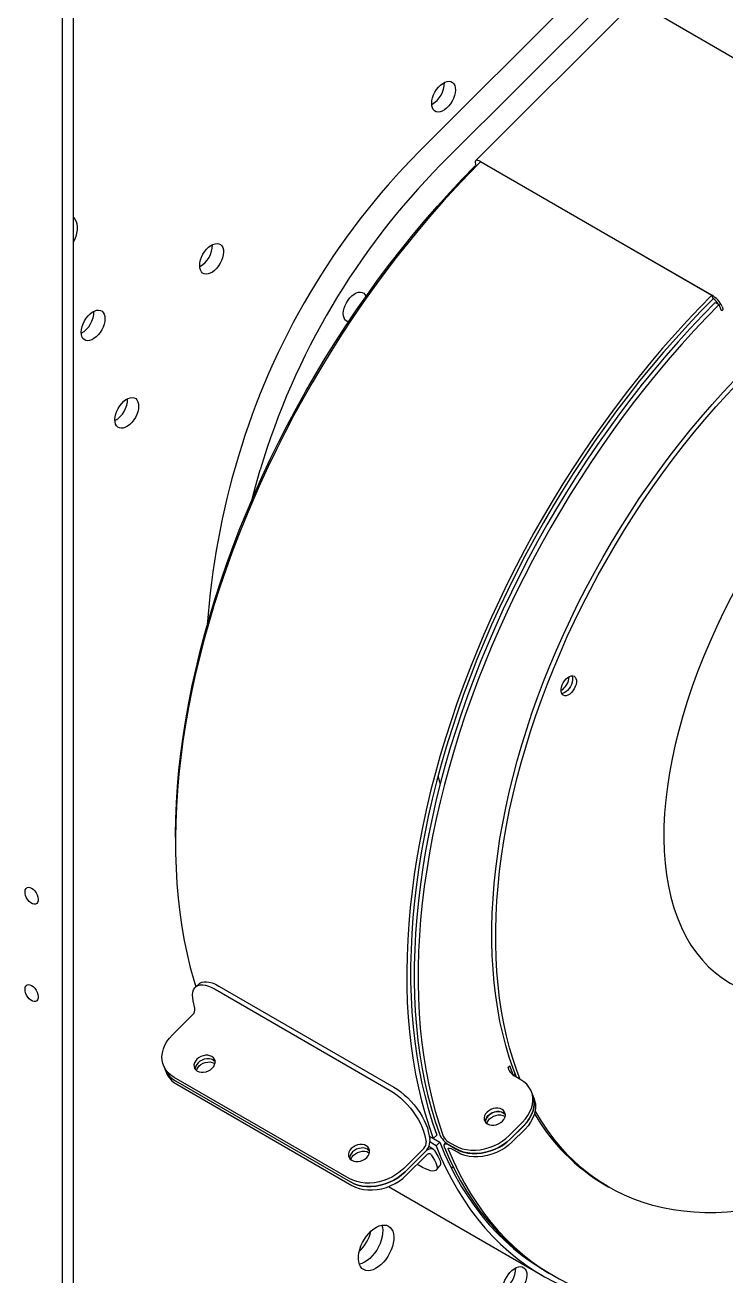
# Model space of a CAD drawing. Header units: millimetres. Extents: x 0 to 55611, y 0 to 32827.
# Drawn here: x 34485 to 34843, y 11760 to 12400 of the extents above; entities that cross this region are included whole.
import ezdxf

# ---------------------------------------------------------------- set-up
doc = ezdxf.new("R2010")
doc.units = ezdxf.units.MM
doc.header["$LTSCALE"] = 10
doc.linetypes.add('SLD-Continua', pattern=[0])
doc.layers.add('EQUIPO', color=30, linetype='SLD-Continua')

msp = doc.modelspace()

# ---------------------------------------------------------------- linework, layer by layer
at = {"layer": 'EQUIPO', "linetype": 'SLD-Continua', "lineweight": 25}
for p, q in [((34509.64, 11734.94), (34509.64, 12738.43)), ((34503.99, 11731.68), (34503.99, 12735.16)), ((34686.19, 12334.83), (34774.76, 12423.19)), ((34697.5, 12328.3), (34786.07, 12416.66)), ((34796.21, 12411.04), (34715.21, 12330.23)), ((34917.01, 12342.35), (34798.78, 12410.6)), ((34717.78, 12329.79), (34836.01, 12261.53)), ((34836.06, 12261.49), (34717.79, 12329.76)), ((34715.27, 12327.22), (34714.84, 12327.47)), ((34715.6, 12327.55), (34715.2, 12328.57)), ((34659.09, 12261.01), (34659.13, 12260.88)), ((34836.74, 12259.73), (34836.06, 12261.49)), ((34837.77, 12257.83), (34839.75, 12256.69)), ((34840.87, 12253.78), (34839.75, 12256.69)), ((34841.26, 12255.8), (34841.71, 12254.62)), ((34574.02, 11909.6), (34572.09, 11907.97)), ((34581.96, 11906.75), (34671.49, 11855.06)), ((34583.89, 11908.37), (34673.42, 11856.69)), ((34571.67, 11896.99), (34570.82, 11900.74)), ((34560.16, 11883.42), (34570.45, 11893.69)), ((34581.48, 11868.93), (34581.9, 11868.65)), ((34555.57, 11867.82), (34556.24, 11866.07)), ((34556.24, 11866.07), (34556.92, 11864.31)), ((34731.79, 11866.82), (34732.63, 11867.66)), ((34732.39, 11865.24), (34731.79, 11866.82)), ((34734.54, 11862.7), (34732.63, 11867.66)), ((34734.59, 11862.66), (34735.41, 11863.48)), ((34738.29, 11860.5), (34734.99, 11862.41)), ((34650.56, 11809.98), (34561.03, 11861.66)), ((34561.7, 11859.9), (34651.23, 11808.22)), ((34562.38, 11858.14), (34651.91, 11806.46)), ((34744.42, 11852.58), (34743.75, 11854.34)), ((34745.08, 11850.88), (34744.41, 11852.63)), ((34732.4, 11832), (34739.15, 11838.74)), ((34739.81, 11837.03), (34733.06, 11830.3)), ((34733.08, 11830.25), (34739.83, 11836.98)), ((34689.09, 11832.47), (34689.94, 11828.72)), ((34691.02, 11834.09), (34691.87, 11830.35)), ((34693.58, 11830.38), (34691.6, 11831.52)), ((34695.44, 11832.22), (34693.58, 11830.38)), ((34693.63, 11830.43), (34696.85, 11828.57)), ((34740.49, 11835.28), (34733.74, 11828.54)), ((34688.72, 11825.41), (34678.43, 11815.15)), ((34689.39, 11823.66), (34679.1, 11813.39)), ((34679.1, 11813.39), (34689.38, 11823.64)), ((34693.48, 11824.96), (34691.21, 11826.27)), ((34695, 11826.7), (34691.9, 11828.49)), ((34694.2, 11824.23), (34695.9, 11821.36)), ((34696.85, 11828.57), (34695, 11826.7)), ((34700.14, 11828.29), (34699.34, 11827.49)), ((34701.23, 11828.74), (34704.53, 11826.83)), ((34705.19, 11825.12), (34701.89, 11827.03)), ((34701.91, 11826.98), (34705.21, 11825.07)), ((34705.87, 11823.37), (34702.57, 11825.27)), ((34660.51, 11823.31), (34660.92, 11823.03)), ((34679.78, 11811.64), (34690.05, 11821.88)), ((34686.29, 11816.58), (34685.31, 11817.15)), ((34692.44, 11822.17), (34694.14, 11819.3)), ((34695.19, 11814.36), (34696.96, 11816.42)), ((34703.89, 11815.74), (34702.64, 11815.66)), ((34670.68, 11805.85), (34749.47, 11760.37)), ((34781.37, 11806.7), (34783.35, 11805.56)), ((34752.72, 11761.65), (34754.7, 11760.51))]:
    msp.add_line(p, q, dxfattribs=at)
at = {"layer": 'EQUIPO', "linetype": 'SLD-Continua', "lineweight": 25, "flags": 128}
for points in [[(34704.53, 12368.7), (34704.82, 12367.61), (34704.9, 12366.36), (34704.77, 12365), (34704.44, 12363.57), (34703.92, 12362.12), (34703.23, 12360.71), (34702.38, 12359.36), (34701.41, 12358.15), (34700.36, 12357.1), (34699.25, 12356.24), (34698.13, 12355.62), (34697.03, 12355.25), (34695.99, 12355.15), (34695.05, 12355.31), (34694.24, 12355.73), (34693.58, 12356.4), (34693.1, 12357.3), (34692.82, 12358.38), (34692.74, 12359.63), (34692.86, 12360.99), (34693.19, 12362.42), (34693.71, 12363.87), (34694.41, 12365.29), (34695.25, 12366.63), (34696.22, 12367.85), (34697.27, 12368.9), (34698.38, 12369.75), (34699.5, 12370.37), (34700.6, 12370.74), (34701.64, 12370.85), (34702.58, 12370.68), (34703.39, 12370.26), (34704.05, 12369.59), (34704.53, 12368.7)], [(34717.79, 12329.76), (34711.38, 12323.24), (34705.04, 12316.55), (34698.78, 12309.69), (34692.6, 12302.68), (34686.51, 12295.51), (34680.52, 12288.19), (34674.62, 12280.74), (34668.83, 12273.14), (34663.15, 12265.42), (34657.58, 12257.58), (34652.13, 12249.62), (34646.8, 12241.55), (34641.6, 12233.38), (34636.53, 12225.11), (34631.6, 12216.76), (34626.8, 12208.32), (34622.15, 12199.81), (34617.65, 12191.23), (34613.3, 12182.59), (34609.11, 12173.9), (34605.07, 12165.16), (34601.2, 12156.38), (34597.49, 12147.57), (34593.95, 12138.74), (34590.58, 12129.89), (34587.39, 12121.04), (34584.37, 12112.18), (34581.54, 12103.33), (34578.88, 12094.49), (34576.41, 12085.67), (34574.13, 12076.88), (34572.03, 12068.12), (34570.12, 12059.41), (34568.41, 12050.75), (34566.88, 12042.14), (34565.56, 12033.6), (34564.42, 12025.13), (34563.49, 12016.74), (34562.75, 12008.44), (34562.2, 12000.22), (34561.86, 11992.11), (34561.71, 11984.11), (34561.77, 11976.21), (34562.02, 11968.44), (34562.47, 11960.79), (34563.11, 11953.28), (34563.96, 11945.9), (34565, 11938.67), (34566.23, 11931.59), (34567.67, 11924.67), (34569.29, 11917.91), (34571.11, 11911.31), (34572.11, 11908)], [(34717.78, 12329.79), (34717.04, 12330.16), (34716.38, 12330.39), (34715.83, 12330.46), (34715.4, 12330.37), (34715.12, 12330.12), (34714.99, 12329.73), (34715.02, 12329.21), (34715.2, 12328.57)], [(34561.71, 11984.38), (34561.72, 11985.8), (34561.85, 11993.89), (34562.19, 12002.09), (34562.74, 12010.39), (34563.49, 12018.79), (34564.44, 12027.27), (34565.59, 12035.84), (34566.95, 12044.48), (34568.5, 12053.19), (34570.26, 12061.95), (34572.21, 12070.77), (34574.36, 12079.63), (34576.7, 12088.52), (34579.23, 12097.45), (34581.95, 12106.39), (34584.86, 12115.34), (34587.95, 12124.3), (34591.23, 12133.26), (34594.68, 12142.2), (34598.31, 12151.12), (34602.11, 12160.02), (34606.08, 12168.89), (34610.22, 12177.71), (34614.52, 12186.48), (34618.98, 12195.19), (34623.6, 12203.84), (34628.36, 12212.42), (34633.27, 12220.91), (34638.33, 12229.32), (34643.52, 12237.63), (34648.85, 12245.84), (34654.3, 12253.95), (34659.88, 12261.93), (34665.58, 12269.79), (34671.39, 12277.53), (34677.31, 12285.12), (34683.34, 12292.58), (34689.46, 12299.88), (34695.68, 12307.02), (34701.99, 12314.01), (34708.37, 12320.82), (34714.84, 12327.47)], [(34509.64, 12301.15), (34510.3, 12300.33), (34510.86, 12299.23)], [(34510.86, 12299.23), (34511.23, 12297.94), (34511.39, 12296.49), (34511.36, 12294.91), (34511.13, 12293.23), (34510.7, 12291.5), (34510.08, 12289.76), (34509.64, 12288.75)], [(34585.9, 12285.81), (34586.19, 12284.72), (34586.27, 12283.47), (34586.14, 12282.11), (34585.81, 12280.69), (34585.29, 12279.24), (34584.6, 12277.82), (34583.75, 12276.48), (34582.79, 12275.26), (34581.73, 12274.21), (34580.63, 12273.36), (34579.5, 12272.74), (34578.41, 12272.37), (34577.37, 12272.26), (34576.43, 12272.42), (34575.61, 12272.84), (34574.95, 12273.51), (34574.48, 12274.41), (34574.19, 12275.5), (34574.11, 12276.74), (34574.24, 12278.1), (34574.57, 12279.53), (34575.09, 12280.98), (34575.78, 12282.4), (34576.63, 12283.74), (34577.59, 12284.96), (34578.65, 12286.01), (34579.75, 12286.86), (34580.88, 12287.48), (34581.97, 12287.85), (34583.01, 12287.96), (34583.95, 12287.8), (34584.77, 12287.37), (34585.42, 12286.7), (34585.9, 12285.81)], [(34650.17, 12247.84), (34649.83, 12247.93), (34649.03, 12248.34), (34648.39, 12249), (34647.92, 12249.87), (34647.64, 12250.93), (34647.56, 12252.15), (34647.69, 12253.48), (34648.01, 12254.88), (34648.52, 12256.29), (34649.2, 12257.68), (34650.02, 12258.99), (34650.96, 12260.18), (34651.99, 12261.2), (34653.08, 12262.04), (34654.17, 12262.64), (34655.25, 12263), (34656.26, 12263.11), (34657.18, 12262.95), (34657.97, 12262.54), (34658.62, 12261.88), (34659.09, 12261.01), (34659.09, 12261.01)], [(34836.06, 12261.49), (34829.65, 12254.97), (34823.31, 12248.28), (34817.05, 12241.42), (34810.87, 12234.41), (34804.78, 12227.24), (34798.78, 12219.92), (34792.89, 12212.46), (34787.1, 12204.87), (34781.41, 12197.15), (34775.85, 12189.31), (34770.39, 12181.35), (34765.07, 12173.28), (34759.87, 12165.11), (34754.8, 12156.84), (34749.86, 12148.48), (34745.07, 12140.05), (34740.42, 12131.53), (34735.92, 12122.95), (34731.57, 12114.32), (34727.37, 12105.62), (34723.34, 12096.88), (34719.47, 12088.11), (34715.76, 12079.3), (34712.22, 12070.47), (34708.85, 12061.62), (34705.66, 12052.76), (34702.64, 12043.9), (34699.8, 12035.05), (34697.15, 12026.21), (34694.68, 12017.39), (34692.39, 12008.6), (34690.3, 11999.85), (34688.39, 11991.14), (34686.67, 11982.47), (34685.15, 11973.87), (34683.82, 11965.33), (34682.69, 11956.86), (34681.75, 11948.47), (34681.01, 11940.16), (34680.47, 11931.95), (34680.13, 11923.84), (34679.98, 11915.83), (34680.03, 11907.94), (34680.28, 11900.17), (34680.73, 11892.52), (34681.38, 11885), (34682.22, 11877.63), (34683.26, 11870.4), (34684.5, 11863.32), (34685.93, 11856.39), (34687.56, 11849.63), (34689.37, 11843.04), (34691.38, 11836.62), (34693.58, 11830.38)], [(34836.74, 12259.73), (34830.26, 12253.14), (34823.86, 12246.38), (34817.53, 12239.44), (34811.3, 12232.34), (34805.15, 12225.09), (34799.11, 12217.68), (34793.16, 12210.13), (34787.33, 12202.44), (34781.6, 12194.62), (34776, 12186.67), (34770.51, 12178.6), (34765.16, 12170.43), (34759.93, 12162.15), (34754.85, 12153.77), (34749.9, 12145.31), (34745.1, 12136.76), (34740.45, 12128.14), (34735.95, 12119.45), (34731.61, 12110.7), (34727.43, 12101.9), (34723.42, 12093.06), (34719.57, 12084.18), (34715.9, 12075.26), (34712.4, 12066.33), (34709.07, 12057.39), (34705.93, 12048.44), (34702.98, 12039.49), (34700.2, 12030.55), (34697.62, 12021.63), (34695.23, 12012.74), (34693.03, 12003.87), (34691.02, 11995.05), (34689.22, 11986.28), (34687.61, 11977.56), (34686.2, 11968.91), (34684.99, 11960.33), (34683.98, 11951.83), (34683.17, 11943.41), (34682.57, 11935.09), (34682.17, 11926.86), (34681.97, 11918.75), (34681.98, 11910.75), (34682.2, 11902.87), (34682.62, 11895.12), (34683.24, 11887.5), (34684.06, 11880.03), (34685.09, 11872.71), (34686.32, 11865.54), (34687.75, 11858.53), (34689.38, 11851.69), (34691.2, 11845.02), (34693.23, 11838.53), (34695.44, 11832.22)], [(34525.29, 12251.76), (34525.57, 12250.67), (34525.65, 12249.42), (34525.53, 12248.06), (34525.2, 12246.63), (34524.68, 12245.18), (34523.98, 12243.76), (34523.14, 12242.42), (34522.17, 12241.21), (34521.12, 12240.15), (34520.01, 12239.3), (34518.89, 12238.68), (34517.79, 12238.31), (34516.75, 12238.21), (34515.81, 12238.37), (34515, 12238.79), (34514.34, 12239.46), (34513.86, 12240.36), (34513.58, 12241.44), (34513.49, 12242.69), (34513.62, 12244.05), (34513.95, 12245.48), (34514.47, 12246.93), (34515.17, 12248.35), (34516.01, 12249.69), (34516.98, 12250.9), (34518.03, 12251.96), (34519.14, 12252.81), (34520.26, 12253.43), (34521.36, 12253.8), (34522.4, 12253.91), (34523.34, 12253.74), (34524.15, 12253.32), (34524.81, 12252.65), (34525.29, 12251.76)], [(34837.77, 12257.83), (34831.34, 12251.27), (34825, 12244.53), (34818.73, 12237.63), (34812.55, 12230.57), (34806.46, 12223.35), (34800.46, 12215.98), (34794.57, 12208.47), (34788.78, 12200.83), (34783.11, 12193.06), (34777.55, 12185.16), (34772.11, 12177.15), (34766.8, 12169.03), (34761.62, 12160.8), (34756.57, 12152.49), (34751.67, 12144.08), (34746.9, 12135.59), (34742.29, 12127.03), (34737.82, 12118.41), (34733.51, 12109.72), (34729.36, 12100.99), (34725.37, 12092.21), (34721.55, 12083.39), (34717.89, 12074.55), (34714.41, 12065.68), (34711.1, 12056.8), (34707.97, 12047.91), (34705.03, 12039.03), (34702.26, 12030.16), (34699.68, 12021.3), (34697.29, 12012.47), (34695.09, 12003.66), (34693.08, 11994.9), (34691.26, 11986.19), (34689.64, 11977.53), (34688.21, 11968.93), (34686.98, 11960.4), (34685.96, 11951.95), (34685.13, 11943.58), (34684.5, 11935.3), (34684.07, 11927.12), (34683.84, 11919.04), (34683.81, 11911.08), (34683.99, 11903.24), (34684.36, 11895.52), (34684.94, 11887.93), (34685.72, 11880.48), (34686.69, 11873.18), (34687.87, 11866.02), (34689.24, 11859.03), (34690.81, 11852.2), (34692.58, 11845.54), (34694.54, 11839.05), (34696.69, 11832.74)], [(34839.75, 12256.69), (34833.32, 12250.13), (34826.98, 12243.39), (34820.71, 12236.49), (34814.53, 12229.43), (34808.44, 12222.21), (34802.44, 12214.84), (34796.55, 12207.33), (34790.76, 12199.69), (34785.09, 12191.91), (34779.53, 12184.02), (34774.09, 12176.01), (34768.78, 12167.88), (34763.6, 12159.66), (34758.55, 12151.34), (34753.65, 12142.94), (34748.88, 12134.45), (34744.27, 12125.89), (34739.8, 12117.26), (34735.49, 12108.58), (34731.34, 12099.84), (34727.35, 12091.06), (34723.53, 12082.25), (34719.87, 12073.4), (34716.39, 12064.54), (34713.08, 12055.66), (34709.95, 12046.77), (34707.01, 12037.89), (34704.24, 12029.01), (34701.66, 12020.16), (34699.27, 12011.32), (34697.07, 12002.52), (34695.06, 11993.76), (34693.24, 11985.04), (34691.62, 11976.38), (34690.19, 11967.79), (34688.96, 11959.26), (34687.94, 11950.8), (34687.11, 11942.43), (34686.48, 11934.16), (34686.05, 11925.98), (34685.82, 11917.9), (34685.79, 11909.94), (34685.97, 11902.09), (34686.34, 11894.37), (34686.92, 11886.79), (34687.7, 11879.34), (34688.67, 11872.03), (34689.85, 11864.88), (34691.22, 11857.89), (34692.79, 11851.05), (34694.56, 11844.39), (34696.52, 11837.9), (34698.67, 11831.6)], [(34841.71, 12254.62), (34841.74, 12254.44), (34841.7, 12254.22), (34841.59, 12254), (34841.44, 12253.8), (34841.27, 12253.67), (34841.1, 12253.62), (34840.96, 12253.66), (34840.87, 12253.78)], [(34736.08, 11861.78), (34734.36, 11866.28), (34732.41, 11872.03), (34730.64, 11877.96), (34729.06, 11884.06), (34727.68, 11890.32), (34726.5, 11896.74), (34725.51, 11903.32), (34724.71, 11910.04), (34724.12, 11916.91), (34723.72, 11923.9), (34723.52, 11931.02), (34723.52, 11938.26), (34723.72, 11945.61), (34724.12, 11953.07), (34724.71, 11960.62), (34725.51, 11968.26), (34726.5, 11975.98), (34727.68, 11983.77), (34729.06, 11991.63), (34730.64, 11999.54), (34732.41, 12007.51), (34734.36, 12015.52), (34736.51, 12023.56), (34738.84, 12031.62), (34741.35, 12039.71), (34744.04, 12047.8), (34746.92, 12055.89), (34749.96, 12063.98), (34753.18, 12072.05), (34756.57, 12080.09), (34760.13, 12088.11), (34763.85, 12096.09), (34767.72, 12104.01), (34771.75, 12111.88), (34775.93, 12119.69), (34780.26, 12127.43), (34784.73, 12135.09), (34789.33, 12142.66), (34794.07, 12150.13), (34798.93, 12157.51), (34803.92, 12164.77), (34809.03, 12171.92), (34814.25, 12178.94), (34819.58, 12185.83), (34825.01, 12192.59), (34830.53, 12199.2), (34836.15, 12205.65), (34841.85, 12211.95), (34847.63, 12218.09), (34853.49, 12224.05)], [(34738.06, 11860.64), (34736.34, 11865.14), (34734.39, 11870.89), (34732.62, 11876.81), (34731.04, 11882.91), (34729.66, 11889.18), (34728.48, 11895.6), (34727.49, 11902.18), (34726.69, 11908.9), (34726.1, 11915.76), (34725.7, 11922.76), (34725.5, 11929.88), (34725.5, 11937.12), (34725.7, 11944.47), (34726.1, 11951.92), (34726.69, 11959.47), (34727.49, 11967.11), (34728.48, 11974.83), (34729.66, 11982.63), (34731.04, 11990.49), (34732.62, 11998.4), (34734.39, 12006.37), (34736.34, 12014.37), (34738.49, 12022.41), (34740.82, 12030.48), (34743.33, 12038.56), (34746.02, 12046.66), (34748.9, 12054.75), (34751.94, 12062.83), (34755.16, 12070.9), (34758.55, 12078.95), (34762.11, 12086.97), (34765.83, 12094.94), (34769.7, 12102.87), (34773.73, 12110.74), (34777.91, 12118.55), (34782.24, 12126.29), (34786.71, 12133.94), (34791.31, 12141.52), (34796.05, 12148.99), (34800.91, 12156.36), (34805.9, 12163.63), (34811.01, 12170.78), (34816.23, 12177.8), (34821.56, 12184.69), (34826.99, 12191.45), (34832.51, 12198.05), (34838.13, 12204.51), (34843.83, 12210.81), (34849.61, 12216.95), (34855.47, 12222.91)], [(34542.51, 12207.07), (34542.79, 12205.98), (34542.87, 12204.73), (34542.75, 12203.37), (34542.42, 12201.94), (34541.9, 12200.49), (34541.2, 12199.07), (34540.36, 12197.73), (34539.39, 12196.52), (34538.34, 12195.46), (34537.23, 12194.61), (34536.11, 12193.99), (34535.01, 12193.62), (34533.97, 12193.52), (34533.03, 12193.68), (34532.22, 12194.1), (34531.56, 12194.77), (34531.08, 12195.66), (34530.79, 12196.75), (34530.71, 12198), (34530.84, 12199.36), (34531.17, 12200.79), (34531.69, 12202.24), (34532.38, 12203.66), (34533.23, 12205), (34534.2, 12206.21), (34535.25, 12207.27), (34536.36, 12208.12), (34537.48, 12208.74), (34538.58, 12209.11), (34539.62, 12209.21), (34540.56, 12209.05), (34541.37, 12208.63), (34542.03, 12207.96), (34542.51, 12207.07)], [(34600.94, 12157.33), (34602.61, 12163.64), (34605.05, 12172.22)], [(34766.55, 12065.57), (34766.76, 12064.7), (34766.77, 12063.68), (34766.59, 12062.57), (34766.21, 12061.43), (34765.67, 12060.3), (34764.98, 12059.26), (34764.19, 12058.35), (34763.32, 12057.61), (34762.44, 12057.08), (34761.57, 12056.8), (34760.77, 12056.77), (34760.07, 12056.99), (34759.51, 12057.46), (34759.11, 12058.15), (34758.9, 12059.02), (34758.89, 12060.04), (34759.08, 12061.15), (34759.45, 12062.29), (34760, 12063.42), (34760.68, 12064.46), (34761.48, 12065.38), (34762.34, 12066.11), (34763.23, 12066.64), (34764.09, 12066.92), (34764.9, 12066.95), (34765.6, 12066.73), (34766.16, 12066.26), (34766.55, 12065.57)], [(34764.46, 12066.97), (34764.57, 12066.72), (34764.78, 12065.84), (34764.79, 12064.82), (34764.61, 12063.71), (34764.23, 12062.57), (34763.69, 12061.45), (34763, 12060.4), (34762.21, 12059.49), (34761.34, 12058.75), (34760.46, 12058.23), (34759.59, 12057.94), (34759.22, 12057.9)], [(34697.15, 12011.92), (34696.71, 12013.33), (34696.01, 12015.7)], [(34488.15, 11958.45), (34488.99, 11957.84), (34489.78, 11957.02), (34490.47, 11956.05), (34491.01, 11954.98), (34491.37, 11953.88), (34491.53, 11952.82), (34491.48, 11951.87), (34491.22, 11951.09), (34490.76, 11950.52), (34490.14, 11950.21), (34489.4, 11950.17), (34488.57, 11950.4), (34487.72, 11950.89), (34486.9, 11951.61), (34486.15, 11952.51), (34485.53, 11953.54), (34485.07, 11954.64), (34484.81, 11955.72), (34484.76, 11956.73), (34484.92, 11957.61), (34485.28, 11958.29), (34485.82, 11958.73), (34486.51, 11958.91), (34487.3, 11958.82), (34488.15, 11958.45)], [(34488.15, 11908.68), (34488.99, 11908.07), (34489.78, 11907.25), (34490.47, 11906.27), (34491.01, 11905.2), (34491.37, 11904.1), (34491.53, 11903.05), (34491.48, 11902.1), (34491.22, 11901.31), (34490.76, 11900.75), (34490.14, 11900.43), (34489.4, 11900.39), (34488.57, 11900.62), (34487.72, 11901.11), (34486.9, 11901.83), (34486.15, 11902.74), (34485.53, 11903.77), (34485.07, 11904.86), (34484.81, 11905.95), (34484.76, 11906.96), (34484.92, 11907.83), (34485.28, 11908.51), (34485.82, 11908.96), (34486.51, 11909.14), (34487.3, 11909.04), (34488.15, 11908.68)], [(34570.82, 11900.74), (34570.54, 11902.4), (34570.47, 11903.92), (34570.61, 11905.27), (34570.97, 11906.43), (34571.53, 11907.39), (34572.29, 11908.14), (34573.25, 11908.65), (34574.37, 11908.93), (34575.65, 11908.96), (34577.08, 11908.76), (34578.62, 11908.31), (34580.25, 11907.64), (34581.96, 11906.75)], [(34574.02, 11909.6), (34574.22, 11909.76), (34575.17, 11910.28), (34576.3, 11910.55), (34577.58, 11910.59), (34579, 11910.39), (34580.54, 11909.94), (34582.18, 11909.27), (34583.89, 11908.37)], [(34561.03, 11861.66), (34559.39, 11862.76), (34557.98, 11864.04), (34556.81, 11865.48), (34555.9, 11867.06), (34555.25, 11868.76), (34554.89, 11870.55), (34554.82, 11872.41), (34555.03, 11874.3), (34555.53, 11876.21), (34556.31, 11878.11), (34557.35, 11879.96), (34558.64, 11881.74), (34560.16, 11883.42)], [(34580.29, 11872.35), (34579.32, 11872.76), (34578.2, 11872.97), (34577.01, 11872.96), (34575.79, 11872.74), (34574.62, 11872.31), (34573.54, 11871.69), (34572.61, 11870.92), (34571.88, 11870.04), (34571.39, 11869.08), (34571.15, 11868.11), (34571.19, 11867.16), (34571.5, 11866.28), (34572.06, 11865.53), (34572.85, 11864.92), (34573.82, 11864.51), (34574.93, 11864.3), (34576.13, 11864.31), (34577.34, 11864.53), (34578.52, 11864.97), (34579.6, 11865.58), (34580.53, 11866.35), (34581.26, 11867.23), (34581.75, 11868.19), (34581.98, 11869.16), (34581.95, 11870.11), (34581.64, 11870.99), (34581.08, 11871.75), (34580.29, 11872.35)], [(34580.97, 11870.59), (34579.99, 11871.01), (34578.88, 11871.21), (34577.69, 11871.21), (34576.47, 11870.98), (34575.29, 11870.55), (34574.21, 11869.93), (34573.29, 11869.16), (34572.56, 11868.28), (34572.06, 11867.33), (34571.83, 11866.35), (34571.82, 11865.8)], [(34572.43, 11865.2), (34572.58, 11865.66), (34573.07, 11866.62), (34573.8, 11867.5), (34574.73, 11868.27), (34575.81, 11868.89), (34576.98, 11869.32), (34578.2, 11869.54), (34579.39, 11869.55), (34580.51, 11869.34), (34581.48, 11868.93)], [(34580.88, 11870.64), (34581.59, 11870.08), (34582, 11869.58)], [(34582, 11869.72), (34581.75, 11869.99), (34580.97, 11870.59)], [(34990.61, 11872.16), (34984.69, 11866.37), (34978.7, 11860.77), (34972.66, 11855.35), (34966.57, 11850.13), (34960.43, 11845.1), (34954.26, 11840.28), (34948.05, 11835.67), (34941.82, 11831.27), (34935.57, 11827.09), (34929.31, 11823.13), (34923.04, 11819.39), (34916.77, 11815.89), (34910.51, 11812.62), (34904.26, 11809.59), (34898.03, 11806.79), (34891.83, 11804.24), (34885.65, 11801.93), (34879.52, 11799.87), (34873.42, 11798.06), (34867.38, 11796.5), (34861.39, 11795.2), (34855.47, 11794.14), (34849.61, 11793.35), (34843.83, 11792.81), (34838.13, 11792.52), (34832.51, 11792.49), (34826.99, 11792.72), (34821.56, 11793.21), (34816.23, 11793.95), (34811.01, 11794.95), (34805.9, 11796.2), (34800.91, 11797.7), (34796.05, 11799.46), (34791.31, 11801.46), (34786.71, 11803.72), (34782.24, 11806.22), (34777.91, 11808.96), (34773.73, 11811.94), (34769.7, 11815.16), (34765.83, 11818.61), (34762.11, 11822.3), (34758.55, 11826.21), (34755.16, 11830.34), (34751.94, 11834.69), (34748.9, 11839.26), (34746.02, 11844.04), (34745.66, 11844.67)], [(34673.42, 11856.69), (34675.17, 11855.58), (34676.95, 11854.29), (34678.72, 11852.82), (34680.47, 11851.2), (34682.15, 11849.45), (34683.76, 11847.59), (34685.26, 11845.66), (34686.64, 11843.69), (34687.87, 11841.69), (34688.94, 11839.7), (34689.83, 11837.76), (34690.53, 11835.88), (34691.02, 11834.09)], [(34739.15, 11838.74), (34740.68, 11840.42), (34741.97, 11842.2), (34743.01, 11844.05), (34743.78, 11845.95), (34744.28, 11847.86), (34744.49, 11849.76), (34744.42, 11851.62), (34744.06, 11853.41), (34743.42, 11855.11), (34742.51, 11856.69), (34741.33, 11858.13), (34739.92, 11859.41), (34738.29, 11860.5)], [(34671.49, 11855.06), (34673.25, 11853.96), (34675.02, 11852.66), (34676.8, 11851.19), (34678.54, 11849.57), (34680.22, 11847.82), (34681.83, 11845.96), (34683.33, 11844.03), (34684.71, 11842.06), (34685.94, 11840.06), (34687.01, 11838.08), (34687.9, 11836.13), (34688.6, 11834.25), (34689.09, 11832.47)], [(34744.41, 11852.63), (34744.72, 11851.7), (34745.08, 11849.91), (34745.15, 11848.05), (34744.94, 11846.15), (34744.44, 11844.24), (34743.67, 11842.35), (34742.63, 11840.5), (34741.33, 11838.72), (34739.81, 11837.03)], [(34739.83, 11836.98), (34741.35, 11838.67), (34742.65, 11840.45), (34743.69, 11842.3), (34744.46, 11844.19), (34744.96, 11846.1), (34745.17, 11848), (34745.1, 11849.86), (34744.74, 11851.65), (34744.42, 11852.58)], [(34745.08, 11850.88), (34745.4, 11849.94), (34745.76, 11848.15), (34745.83, 11846.29), (34745.62, 11844.4), (34745.12, 11842.48), (34744.34, 11840.59), (34743.3, 11838.74), (34742.01, 11836.96), (34740.49, 11835.28)], [(34721.28, 11837.88), (34722.26, 11837.47), (34723.37, 11837.26), (34724.56, 11837.27), (34725.78, 11837.49), (34726.96, 11837.92), (34728.04, 11838.54), (34728.96, 11839.31), (34729.69, 11840.19), (34730.19, 11841.14), (34730.42, 11842.12), (34730.38, 11843.07), (34730.07, 11843.95), (34729.51, 11844.7), (34728.72, 11845.3), (34727.75, 11845.72), (34726.64, 11845.93), (34725.44, 11845.92), (34724.23, 11845.69), (34723.05, 11845.26), (34721.97, 11844.65), (34721.04, 11843.88), (34720.31, 11843), (34719.82, 11842.04), (34719.59, 11841.07), (34719.62, 11840.12), (34719.93, 11839.24), (34720.49, 11838.48), (34721.28, 11837.88)], [(34720.24, 11838.78), (34720.24, 11839.36), (34720.48, 11840.34), (34720.97, 11841.29), (34721.7, 11842.17), (34722.63, 11842.94), (34723.71, 11843.56), (34724.88, 11843.99), (34726.1, 11844.21), (34727.29, 11844.22), (34728.41, 11844.01), (34729.38, 11843.6), (34730.17, 11843), (34730.43, 11842.7)], [(34730.43, 11842.67), (34730.19, 11842.95), (34729.4, 11843.55), (34728.43, 11843.96), (34727.31, 11844.17), (34726.12, 11844.16), (34724.9, 11843.94), (34723.73, 11843.51), (34722.65, 11842.89), (34721.72, 11842.12), (34720.99, 11841.24), (34720.5, 11840.28), (34720.26, 11839.31), (34720.25, 11838.75)], [(34701.33, 11824.7), (34703.88, 11818.8), (34706.62, 11813.09), (34709.54, 11807.58), (34712.65, 11802.28), (34715.93, 11797.19), (34719.39, 11792.31), (34723.02, 11787.66), (34726.82, 11783.22), (34730.79, 11779.02), (34734.92, 11775.04), (34739.21, 11771.3), (34743.65, 11767.8), (34748.25, 11764.54), (34752.99, 11761.52), (34757.88, 11758.75), (34762.91, 11756.22), (34768.07, 11753.94), (34773.36, 11751.92), (34778.78, 11750.15), (34784.33, 11748.64), (34789.99, 11747.38), (34795.76, 11746.38), (34801.64, 11745.64), (34807.62, 11745.16), (34813.69, 11744.94), (34819.86, 11744.98), (34826.12, 11745.28), (34832.46, 11745.83), (34838.87, 11746.65), (34845.35, 11747.73), (34851.9, 11749.06), (34858.51, 11750.65), (34865.17, 11752.5), (34871.88, 11754.59), (34878.63, 11756.94), (34885.42, 11759.54), (34892.24, 11762.39), (34899.08, 11765.48), (34905.94, 11768.82), (34912.81, 11772.39), (34919.7, 11776.2), (34926.58, 11780.24), (34933.46, 11784.52), (34940.32, 11789.02), (34947.17, 11793.74), (34954, 11798.68), (34960.8, 11803.83), (34967.57, 11809.19), (34974.3, 11814.76), (34980.98, 11820.53), (34987.61, 11826.49), (34994.18, 11832.64), (35000.69, 11838.98)], [(34721, 11838.06), (34721.16, 11838.58), (34721.65, 11839.53), (34722.38, 11840.41), (34723.31, 11841.18), (34724.38, 11841.8), (34725.56, 11842.23), (34726.78, 11842.46), (34727.97, 11842.47), (34729.08, 11842.26), (34730.06, 11841.84), (34730.34, 11841.66)], [(34704.53, 11826.83), (34706.36, 11825.93), (34708.36, 11825.24), (34710.51, 11824.76), (34712.76, 11824.52), (34715.09, 11824.5), (34717.46, 11824.72), (34719.84, 11825.16), (34722.19, 11825.82), (34724.48, 11826.7), (34726.68, 11827.77), (34728.76, 11829.02), (34730.67, 11830.44), (34732.4, 11832)], [(34733.06, 11830.3), (34731.33, 11828.74), (34729.41, 11827.32), (34727.34, 11826.06), (34725.14, 11824.99), (34722.85, 11824.12), (34720.49, 11823.45), (34718.11, 11823.01), (34715.74, 11822.8), (34713.41, 11822.81), (34711.16, 11823.06), (34709.02, 11823.53), (34707.02, 11824.22), (34705.19, 11825.12)], [(34705.21, 11825.07), (34707.04, 11824.17), (34709.04, 11823.48), (34711.18, 11823.01), (34713.43, 11822.76), (34715.76, 11822.74), (34718.13, 11822.96), (34720.51, 11823.4), (34722.87, 11824.06), (34725.16, 11824.94), (34727.36, 11826.01), (34729.43, 11827.26), (34731.35, 11828.68), (34733.08, 11830.25)], [(34659.32, 11826.73), (34658.34, 11827.14), (34657.23, 11827.35), (34656.04, 11827.34), (34654.82, 11827.12), (34653.64, 11826.68), (34652.56, 11826.07), (34651.64, 11825.3), (34650.91, 11824.42), (34650.41, 11823.46), (34650.18, 11822.49), (34650.22, 11821.54), (34650.52, 11820.66), (34651.09, 11819.9), (34651.87, 11819.3), (34652.85, 11818.89), (34653.96, 11818.68), (34655.15, 11818.69), (34656.37, 11818.91), (34657.55, 11819.34), (34658.63, 11819.96), (34659.55, 11820.73), (34660.28, 11821.61), (34660.78, 11822.57), (34661.01, 11823.54), (34660.97, 11824.49), (34660.67, 11825.37), (34660.1, 11826.13), (34659.32, 11826.73)], [(34659.99, 11824.97), (34659.02, 11825.38), (34657.91, 11825.59), (34656.71, 11825.58), (34655.5, 11825.36), (34654.32, 11824.93), (34653.24, 11824.31), (34652.31, 11823.54), (34651.58, 11822.66), (34651.09, 11821.71), (34650.86, 11820.73), (34650.84, 11820.18)], [(34651.46, 11819.58), (34651.6, 11820.04), (34652.1, 11821), (34652.83, 11821.88), (34653.75, 11822.65), (34654.83, 11823.26), (34656.01, 11823.7), (34657.23, 11823.92), (34658.42, 11823.93), (34659.53, 11823.72), (34660.51, 11823.31)], [(34659.91, 11825.02), (34660.62, 11824.46), (34661.03, 11823.96)], [(34661.02, 11824.1), (34660.78, 11824.37), (34659.99, 11824.97)], [(34694.2, 11824.23), (34693.82, 11824.7), (34693.35, 11825.03), (34692.78, 11825.2), (34692.15, 11825.2), (34691.47, 11825.04), (34690.77, 11824.71), (34690.06, 11824.24), (34689.38, 11823.64)], [(34695, 11826.7), (34697.49, 11820.76), (34700.17, 11815.01), (34703.04, 11809.46), (34706.08, 11804.11), (34709.29, 11798.97), (34712.68, 11794.04), (34716.25, 11789.32), (34719.98, 11784.83), (34723.87, 11780.55), (34727.93, 11776.5), (34732.14, 11772.68), (34736.52, 11769.1), (34741.04, 11765.75), (34745.71, 11762.64), (34750.52, 11759.77), (34755.47, 11757.14), (34760.56, 11754.76), (34765.78, 11752.63), (34771.12, 11750.74), (34776.59, 11749.11), (34782.17, 11747.73), (34787.87, 11746.6), (34793.68, 11745.73), (34799.58, 11745.12), (34805.59, 11744.76), (34811.69, 11744.65), (34817.88, 11744.8), (34822.26, 11745.06)], [(34696.85, 11828.57), (34699.38, 11822.57), (34702.09, 11816.77), (34704.99, 11811.17), (34708.07, 11805.78), (34711.34, 11800.6), (34714.78, 11795.64), (34718.4, 11790.91), (34722.2, 11786.39), (34726.16, 11782.11), (34730.29, 11778.06), (34734.58, 11774.25), (34739.03, 11770.68), (34743.63, 11767.35), (34748.38, 11764.27), (34749.31, 11763.71)], [(34699.34, 11825.87), (34699.13, 11827), (34699.53, 11827.62), (34700.49, 11827.64), (34701.87, 11827.04)], [(34699.35, 11825.84), (34701.9, 11819.94), (34704.64, 11814.23), (34707.56, 11808.72), (34710.67, 11803.42), (34713.95, 11798.33), (34717.41, 11793.46), (34721.04, 11788.8), (34724.84, 11784.37), (34728.81, 11780.16), (34732.94, 11776.19), (34737.23, 11772.45), (34741.67, 11768.94), (34746.27, 11765.68), (34751.01, 11762.66), (34752.72, 11761.65)], [(34701.32, 11824.71), (34701.21, 11825.27), (34701.41, 11825.57), (34701.88, 11825.58), (34702.56, 11825.28)], [(34733.74, 11828.54), (34732.01, 11826.98), (34730.09, 11825.56), (34728.02, 11824.3), (34725.82, 11823.23), (34723.53, 11822.36), (34721.17, 11821.69), (34718.79, 11821.25), (34716.42, 11821.04), (34714.09, 11821.05), (34711.84, 11821.3), (34709.7, 11821.77), (34707.7, 11822.46), (34705.87, 11823.37)], [(34694.14, 11819.3), (34694.82, 11818.03), (34695.28, 11816.91), (34695.52, 11815.93), (34695.52, 11815.13), (34695.3, 11814.51), (34694.85, 11814.08), (34694.18, 11813.85), (34693.3, 11813.82), (34692.22, 11813.98), (34690.96, 11814.35), (34689.54, 11814.91), (34687.98, 11815.66), (34686.29, 11816.58)], [(34692.44, 11822.17), (34692.25, 11822.41), (34692.01, 11822.57), (34691.74, 11822.65), (34691.42, 11822.65), (34691.09, 11822.57), (34690.74, 11822.41), (34690.39, 11822.18), (34690.05, 11821.88)], [(34695.9, 11821.36), (34696.58, 11820.09), (34697.05, 11818.96), (34697.28, 11817.99), (34697.29, 11817.19), (34697.06, 11816.57), (34696.96, 11816.42)], [(34678.43, 11815.15), (34676.69, 11813.59), (34674.78, 11812.17), (34672.71, 11810.91), (34670.51, 11809.84), (34668.21, 11808.97), (34665.86, 11808.3), (34663.48, 11807.86), (34661.11, 11807.65), (34658.78, 11807.66), (34656.53, 11807.91), (34654.39, 11808.38), (34652.39, 11809.07), (34650.56, 11809.98)], [(34651.23, 11808.22), (34653.06, 11807.32), (34655.06, 11806.62), (34657.21, 11806.15), (34659.46, 11805.91), (34661.79, 11805.89), (34664.16, 11806.1), (34666.54, 11806.55), (34668.89, 11807.21), (34671.18, 11808.08), (34673.38, 11809.16), (34675.46, 11810.41), (34677.37, 11811.83), (34679.1, 11813.39)], [(34679.1, 11813.39), (34677.37, 11811.83), (34675.46, 11810.41), (34673.38, 11809.16), (34671.18, 11808.08), (34668.89, 11807.21), (34666.54, 11806.55), (34664.16, 11806.1), (34661.79, 11805.89), (34659.46, 11805.91), (34657.21, 11806.15), (34655.06, 11806.62), (34653.06, 11807.32), (34651.23, 11808.22)], [(34651.91, 11806.46), (34653.74, 11805.56), (34655.74, 11804.87), (34657.88, 11804.39), (34660.13, 11804.15), (34662.46, 11804.13), (34664.83, 11804.35), (34667.21, 11804.79), (34669.57, 11805.45), (34671.86, 11806.33), (34674.06, 11807.4), (34676.13, 11808.65), (34678.05, 11810.07), (34679.78, 11811.64)], [(34702.6, 11815.74), (34703.6, 11815.81), (34703.85, 11815.82)], [(34672.81, 11783.02), (34673.18, 11781.73), (34673.35, 11780.27), (34673.32, 11778.69), (34673.08, 11777.02), (34672.65, 11775.29), (34672.03, 11773.54), (34671.24, 11771.82), (34670.3, 11770.15), (34669.22, 11768.59), (34668.03, 11767.16), (34666.76, 11765.89), (34665.43, 11764.81), (34664.08, 11763.95), (34662.74, 11763.33), (34661.43, 11762.96), (34660.18, 11762.85), (34659.03, 11763), (34657.99, 11763.4), (34657.09, 11764.06), (34656.36, 11764.95), (34655.8, 11766.05), (34655.44, 11767.34), (34655.27, 11768.79), (34655.3, 11770.37), (34655.54, 11772.05), (34655.97, 11773.78), (34656.59, 11775.52), (34657.38, 11777.25), (34658.32, 11778.91), (34659.4, 11780.48), (34660.59, 11781.91), (34661.86, 11783.18), (34663.18, 11784.25), (34664.53, 11785.11), (34665.88, 11785.73), (34667.19, 11786.1), (34668.44, 11786.22), (34669.59, 11786.07), (34670.63, 11785.66), (34671.52, 11785.01), (34672.26, 11784.12), (34672.81, 11783.02)], [(34667.22, 11786.11), (34667.52, 11784.99), (34667.69, 11783.54), (34667.66, 11781.96), (34667.42, 11780.28), (34666.99, 11778.55), (34666.38, 11776.81), (34665.59, 11775.08), (34664.64, 11773.42), (34663.56, 11771.85), (34662.37, 11770.42), (34661.1, 11769.15), (34659.78, 11768.08), (34658.43, 11767.22), (34657.08, 11766.6), (34655.77, 11766.23), (34655.74, 11766.22)], [(34667.22, 11786.11), (34667.52, 11784.99), (34667.69, 11783.54), (34667.66, 11781.96), (34667.42, 11780.28), (34666.99, 11778.55), (34666.38, 11776.81), (34665.59, 11775.08), (34664.64, 11773.42), (34663.56, 11771.85), (34662.37, 11770.42), (34661.1, 11769.15), (34659.78, 11768.08), (34658.43, 11767.22), (34657.08, 11766.6), (34655.77, 11766.23), (34655.74, 11766.22)], [(34741.05, 11762.81), (34741.34, 11761.72), (34741.42, 11760.47), (34741.29, 11759.11), (34740.96, 11757.68), (34740.44, 11756.24), (34739.75, 11754.82), (34738.9, 11753.48), (34737.94, 11752.26), (34736.88, 11751.21), (34735.78, 11750.36), (34734.65, 11749.73), (34733.56, 11749.36), (34732.52, 11749.26), (34731.58, 11749.42), (34730.76, 11749.84), (34730.1, 11750.51), (34729.63, 11751.41), (34729.34, 11752.5), (34729.26, 11753.74), (34729.39, 11755.1), (34729.72, 11756.53), (34730.24, 11757.98), (34730.93, 11759.4), (34731.78, 11760.74), (34732.74, 11761.96), (34733.8, 11763.01), (34734.9, 11763.86), (34736.03, 11764.48), (34737.12, 11764.85), (34738.16, 11764.96), (34739.1, 11764.8), (34739.92, 11764.37), (34740.57, 11763.7), (34741.05, 11762.81)]]:
    msp.add_lwpolyline(points, dxfattribs=at)
at = {"layer": 'EQUIPO', "linetype": 'SLD-Continua', "lineweight": 25}
for centre, radius, start, end in [((34686.46, 12370.13), 12.76, 299.50536, 0.50002), ((34952.72, 12071.52), 374.66, 135.34864, 163.36854), ((34964.03, 12064.99), 374.66, 135.34864, 163.36854), ((34567.84, 12287.24), 12.76, 299.50536, 0.50002), ((34829.22, 12250.05), 13.34, 25.55234, 59.43176), ((34833.32, 12254.1), 6.6, 25.57314, 58.91929), ((34507.22, 12253.19), 12.76, 299.50536, 0.50002), ((34524.44, 12208.5), 12.76, 299.50536, 0.50002), ((34977.22, 12063.8), 400.34, 163.31384, 175.81953), ((34754.34, 12066.82), 8.69, 301.40675, 358.17125), ((34567.75, 11896.56), 3.95, 313.18882, 6.22146), ((34567.62, 11870.64), 12.26, 201.91453, 241.15086), ((34567.55, 11870.58), 12.17, 201.76872, 241.29667), ((34568.3, 11868.88), 12.26, 201.91453, 241.15086), ((34738.34, 11868.08), 6.59, 205.55234, 239.43176), ((34833.04, 11894.09), 101.51, 210.18918, 239.40603), ((34683.93, 11829.48), 7.99, 313.18882, 6.22146), ((34708.77, 11838.44), 13.36, 205.3773, 238.98227), ((34704.65, 11834.38), 6.59, 205.03699, 238.68309), ((34686.01, 11828.29), 3.95, 313.18882, 6.22146), ((34703.4, 11832.49), 4.34, 239.81455, 240.0025), ((34697.55, 11819.52), 8.67, 60.00249, 60.19198), ((34706.3, 11834.58), 8.78, 239.81455, 240.0025), ((34700.43, 11821.56), 4.28, 60.00249, 60.19198), ((34641.15, 11787.9), 21.07, 313.49439, 346.51098), ((34722.99, 11764.24), 12.76, 299.50536, 0.50002)]:
    msp.add_arc(centre, radius, start, end, dxfattribs=at)
for centre, major_axis, ratio, start_param, end_param in [((34963.55, 12087.95), (121.78, 175.78), 0.518398, 1.476663, 4.12872), ((34699.69, 11831.03), (-2.97, 3.34), 0.365599, 0.750352, 0.75764), ((34700.16, 11830.76), (-1.46, 1.66), 0.379098, 0.753075, 0.760363), ((34702.35, 11824.14), (-3.03, 3.28), 0.348154, 0.73556, 0.742844), ((34702.82, 11823.87), (-1.52, 1.59), 0.343118, 0.730894, 0.738186)]:
    msp.add_ellipse(centre, major_axis=major_axis, ratio=ratio, start_param=start_param, end_param=end_param, dxfattribs=at)

doc.saveas('drawing.dxf')
